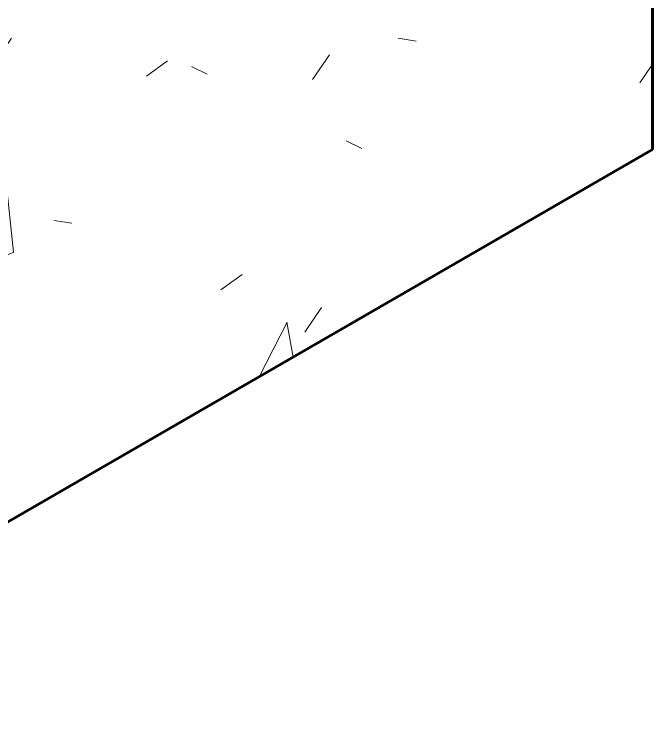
# Model space of a CAD drawing. Header units: inches. Extents: x -19229 to -222, y -6301 to 12387.
# Drawn here: x -298.51 to -285.08, y 6191.62 to 6206.71 of the extents above; entities that cross this region are included whole.
import ezdxf

# ---------------------------------------------------------------- set-up
doc = ezdxf.new("R2010")
doc.units = ezdxf.units.IN
doc.header["$MEASUREMENT"] = 0
doc.layers.add('S-FNDN', color=32, linetype='Continuous', lineweight=9)

msp = doc.modelspace()

# ---------------------------------------------------------------- hatches: boundary and pattern name
at = {"layer": 'S-FNDN'}
h = msp.add_hatch(dxfattribs=at)
h.set_pattern_fill('FP_27', color=256, style=0, pattern_type=2)
h.set_pattern_definition([(62.892, (-337.7186, 6270.671), (9.7382, 4.6381), [1.436, -15.8]), (25.47, (-337.719, 6270.671), (-1.8834, 10.7044), [0.899, -9.887]), (99.981, (-336.908, 6271.058), (7.8537, 15.3424), [0.906, -9.963]), (60.684, (-337.719, 6273.807), (14.4891, 5.7708), [2.16, -23.757]), (96.106, (-336.512, 6274.287), (12.6894, 22.597), [1.41, -15.512]), (21.716, (-337.719, 6273.807), (12.6896, 22.597), [1.3, -14.297]), (45.584, (-336.3616, 6273.807), (8.10354, -1.63293), [1.358, -14.941]), (348.607, (-336.362, 6273.807), (3.3034, 13.275), [0.689, -7.578]), (76.026, (-335.686, 6273.67), (11.4069, 11.642), [1.14, -12.54]), (55.653, (-337.7186, 6270.671), (0.16523, 5.31442), [0.63, -11.817, 0.63, -12.161, -12.648]), (55.653, (-337.7186, 6270.671), (0.16523, 5.31442), [-25.238, 0.63, -12.018]), (36.106, (-337.7186, 6270.671), (3.57124, 8.24512), [0.55, -5.814, 0.55, -10.063, -4.207]), (36.106, (-337.7186, 6270.671), (3.57124, 8.24512), [-16.977, 0.55, -3.657]), (351.006, (-340.7466, 6268.923), (7.24703, 3.83117), [0.383, -2.516, 0.383, -8.66, -11.999]), (351.006, (-340.7466, 6268.923), (7.24703, 3.83117), [-11.941, 0.383, -11.616]), (334.325, (-342.104, 6268.139), (7.9174, 6.141), [0.367, -3.243, 0.367, -5.387, -8.163]), (334.325, (-342.104, 6268.139), (7.9174, 6.141), [-9.363, 0.367, -7.797])])
h.paths.add_polyline_path([(-306.29099, 6191.61942), (-285.07779, 6203.86687), (-285.07779, 6215.29782), (-306.29099, 6203.05037)], flags=0)

# ---------------------------------------------------------------- linework, layer by layer
at = {"layer": 'S-FNDN', "lineweight": 60}
for p, q in [((-285.07779, 6203.86687), (-285.07779, 6215.29782)), ((-306.29099, 6191.61942), (-285.07779, 6203.86687))]:
    msp.add_line(p, q, dxfattribs=at)

doc.saveas('drawing.dxf')
